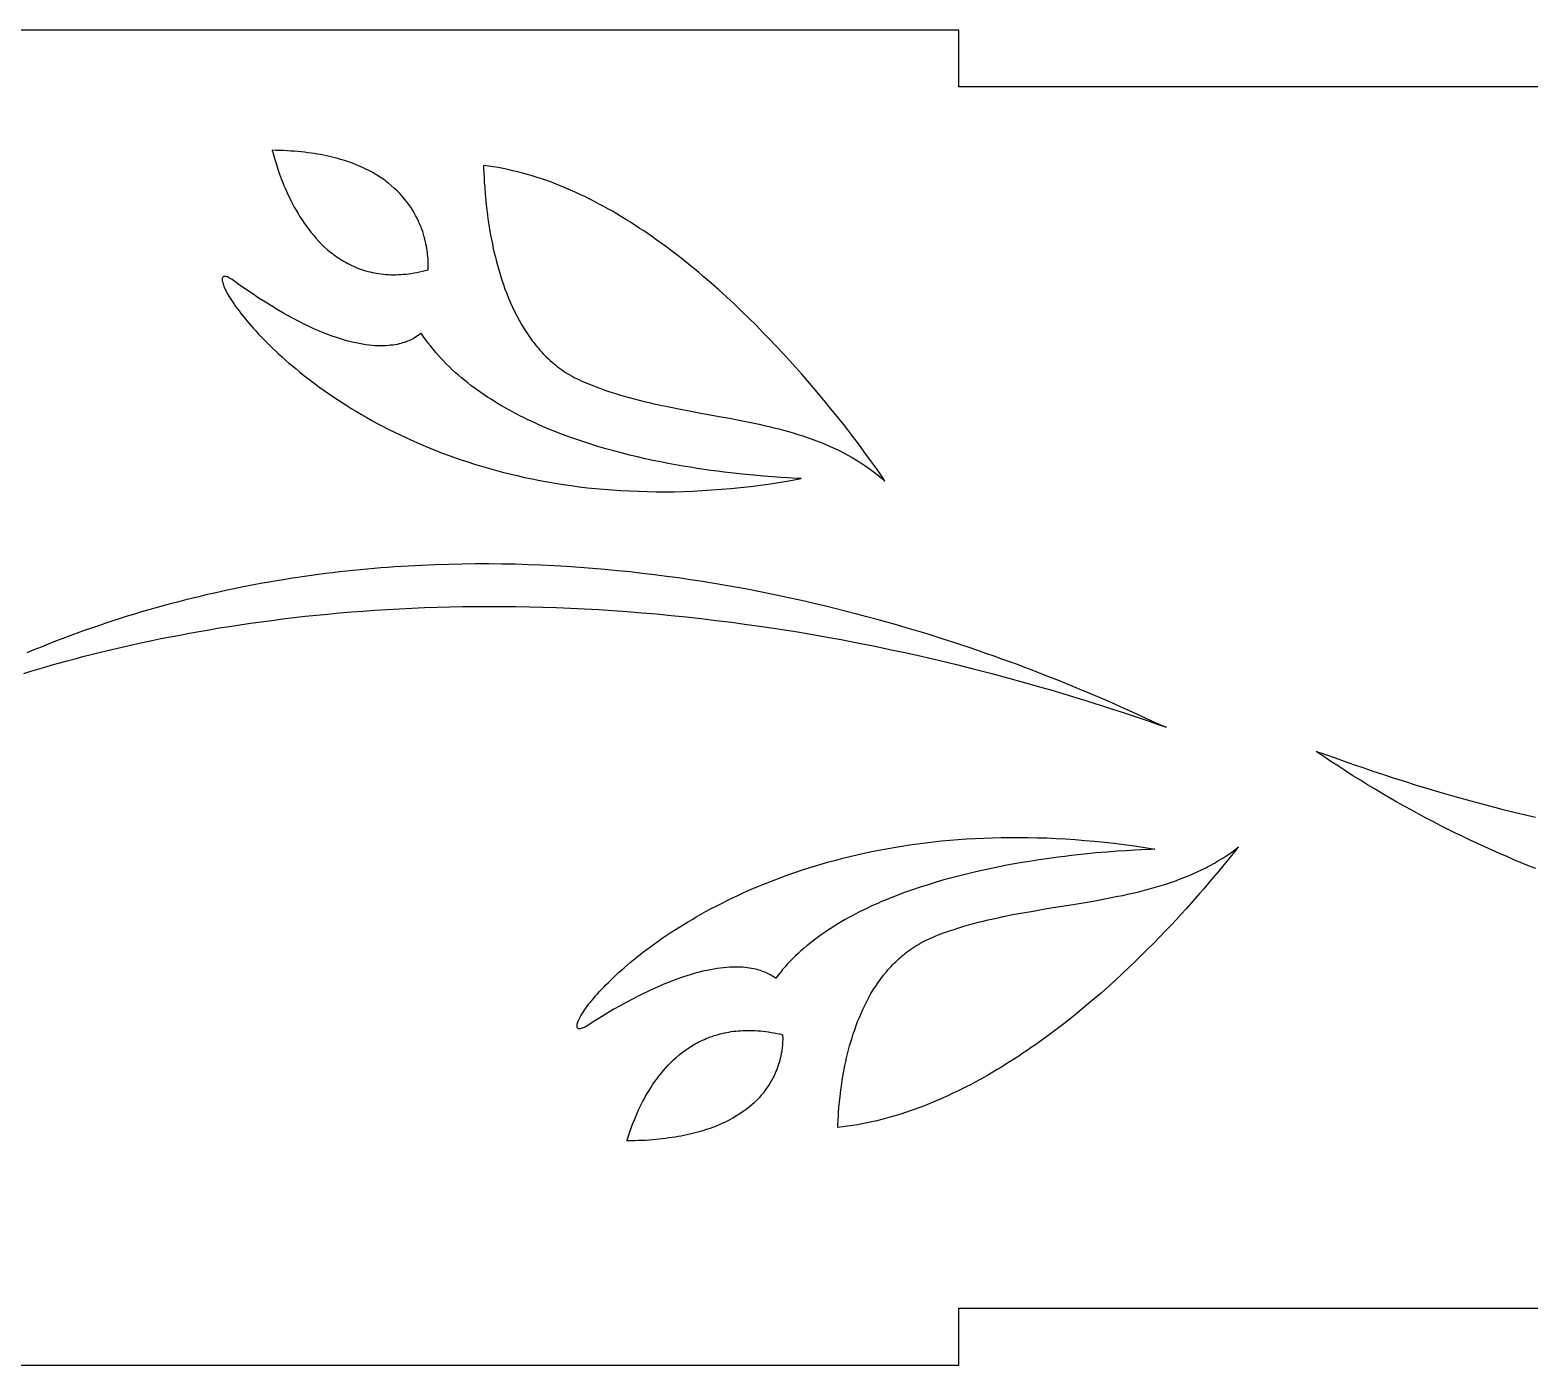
# Model space of a CAD drawing. Extents: x 2.6 to 83.9, y 63.6 to 86.7.
# Drawn here: x 15.52 to 27.87, y 63.63 to 74.63 of the extents above; entities that cross this region are included whole.
import ezdxf

# ---------------------------------------------------------------- set-up
doc = ezdxf.new("R2010")
doc.units = 0
doc.layers.add('IMPORT_-_LAMP', color=18, linetype='CONTINUOUS')

msp = doc.modelspace()

# ---------------------------------------------------------------- linework, layer by layer
at = {"layer": 'IMPORT_-_LAMP'}
for points in [[(2.924, 63.634), (23.174, 63.634), (23.174, 64.102), (43.424, 64.102), (43.424, 63.634), (63.674, 63.634), (63.674, 64.102), (83.924, 64.066), (83.924, 74.202), (63.674, 74.166), (63.674, 74.634), (43.424, 74.634), (43.424, 74.166), (23.174, 74.166), (23.174, 74.634), (2.924, 74.634), (2.924, 71.334), (2.924, 66.934)], [(17.514, 73.643), (17.515, 73.642), (17.516, 73.638), (17.519, 73.627), (17.531, 73.586), (17.539, 73.558), (17.55, 73.525), (17.562, 73.487), (17.576, 73.446), (17.593, 73.402), (17.602, 73.378), (17.612, 73.354), (17.622, 73.33), (17.633, 73.305), (17.645, 73.28), (17.657, 73.254), (17.67, 73.228), (17.683, 73.202), (17.697, 73.175), (17.712, 73.149), (17.728, 73.122), (17.744, 73.096), (17.761, 73.069), (17.778, 73.043), (17.797, 73.017), (17.816, 72.991), (17.836, 72.966), (17.857, 72.941), (17.878, 72.916), (17.9, 72.892), (17.923, 72.868), (17.947, 72.846), (17.972, 72.823), (17.998, 72.802), (18.011, 72.792), (18.024, 72.782), (18.038, 72.772), (18.051, 72.762), (18.065, 72.753), (18.08, 72.743), (18.094, 72.734), (18.109, 72.726), (18.124, 72.717), (18.139, 72.709), (18.154, 72.701), (18.17, 72.694), (18.186, 72.687), (18.202, 72.68), (18.218, 72.673), (18.234, 72.667), (18.251, 72.661), (18.268, 72.655), (18.285, 72.65), (18.303, 72.645), (18.321, 72.641), (18.339, 72.637), (18.357, 72.633), (18.375, 72.63), (18.394, 72.627), (18.413, 72.624), (18.432, 72.622), (18.452, 72.62), (18.472, 72.619), (18.492, 72.618), (18.512, 72.618), (18.533, 72.618), (18.553, 72.619), (18.574, 72.62), (18.596, 72.621), (18.617, 72.623), (18.639, 72.626), (18.661, 72.629), (18.684, 72.632), (18.707, 72.636), (18.73, 72.641), (18.753, 72.646), (18.776, 72.652), (18.8, 72.658), (18.801, 72.671), (18.801, 72.685), (18.801, 72.704), (18.801, 72.727), (18.799, 72.753), (18.796, 72.783), (18.795, 72.799), (18.792, 72.816), (18.789, 72.834), (18.786, 72.852), (18.782, 72.871), (18.778, 72.89), (18.773, 72.91), (18.768, 72.931), (18.762, 72.951), (18.755, 72.973), (18.747, 72.994), (18.739, 73.016), (18.73, 73.038), (18.72, 73.06), (18.709, 73.083), (18.697, 73.105), (18.685, 73.128), (18.671, 73.151), (18.657, 73.174), (18.641, 73.196), (18.624, 73.219), (18.606, 73.241), (18.587, 73.264), (18.567, 73.286), (18.546, 73.308), (18.523, 73.329), (18.499, 73.35), (18.474, 73.371), (18.461, 73.381), (18.448, 73.391), (18.434, 73.401), (18.42, 73.411), (18.405, 73.421), (18.39, 73.431), (18.375, 73.44), (18.359, 73.449), (18.343, 73.459), (18.327, 73.468), (18.31, 73.476), (18.293, 73.485), (18.276, 73.494), (18.258, 73.502), (18.239, 73.51), (18.221, 73.518), (18.201, 73.526), (18.182, 73.533), (18.162, 73.541), (18.142, 73.548), (18.121, 73.555), (18.099, 73.562), (18.078, 73.568), (18.056, 73.574), (18.033, 73.58), (18.01, 73.586), (17.987, 73.592), (17.963, 73.597), (17.938, 73.602), (17.913, 73.607), (17.888, 73.611), (17.862, 73.616), (17.836, 73.62), (17.809, 73.623), (17.782, 73.627), (17.754, 73.63), (17.726, 73.632), (17.697, 73.635), (17.668, 73.637), (17.638, 73.639), (17.608, 73.64), (17.577, 73.642), (17.546, 73.642)], [(19.256, 73.518), (19.257, 73.512), (19.257, 73.499), (19.259, 73.451), (19.261, 73.418), (19.263, 73.379), (19.266, 73.334), (19.27, 73.285), (19.275, 73.23), (19.281, 73.172), (19.289, 73.11), (19.293, 73.078), (19.298, 73.045), (19.303, 73.012), (19.309, 72.977), (19.315, 72.943), (19.322, 72.907), (19.329, 72.871), (19.336, 72.835), (19.345, 72.798), (19.354, 72.762), (19.363, 72.724), (19.373, 72.687), (19.384, 72.649), (19.395, 72.612), (19.407, 72.574), (19.42, 72.537), (19.433, 72.499), (19.448, 72.462), (19.463, 72.424), (19.478, 72.387), (19.495, 72.351), (19.512, 72.314), (19.53, 72.278), (19.549, 72.243), (19.569, 72.208), (19.59, 72.173), (19.612, 72.139), (19.634, 72.106), (19.646, 72.09), (19.658, 72.074), (19.67, 72.058), (19.682, 72.042), (19.695, 72.027), (19.708, 72.012), (19.721, 71.997), (19.735, 71.982), (19.748, 71.967), (19.762, 71.953), (19.776, 71.939), (19.791, 71.925), (19.806, 71.911), (19.821, 71.898), (19.836, 71.885), (19.851, 71.872), (19.867, 71.86), (19.883, 71.848), (19.9, 71.836), (19.916, 71.824), (19.933, 71.813), (19.951, 71.802), (19.968, 71.792), (19.986, 71.782), (20.004, 71.772), (20.023, 71.762), (20.041, 71.753), (20.061, 71.744), (20.099, 71.728), (20.138, 71.712), (20.177, 71.696), (20.216, 71.682), (20.256, 71.667), (20.296, 71.654), (20.336, 71.641), (20.376, 71.629), (20.416, 71.617), (20.456, 71.605), (20.497, 71.594), (20.538, 71.584), (20.579, 71.574), (20.62, 71.564), (20.661, 71.555), (20.702, 71.545), (20.785, 71.528), (20.867, 71.512), (20.95, 71.496), (21.034, 71.48), (21.199, 71.45), (21.282, 71.435), (21.364, 71.419), (21.446, 71.403), (21.528, 71.385), (21.568, 71.376), (21.609, 71.367), (21.649, 71.357), (21.689, 71.347), (21.729, 71.336), (21.768, 71.325), (21.808, 71.314), (21.847, 71.302), (21.886, 71.289), (21.924, 71.276), (21.963, 71.263), (22.001, 71.249), (22.039, 71.234), (22.076, 71.219), (22.113, 71.202), (22.15, 71.186), (22.187, 71.168), (22.223, 71.15), (22.259, 71.131), (22.295, 71.111), (22.33, 71.09), (22.364, 71.068), (22.399, 71.046), (22.433, 71.022), (22.466, 70.997), (22.499, 70.972), (22.532, 70.945), (22.564, 70.918), (22.546, 70.945), (22.524, 70.977), (22.493, 71.021), (22.454, 71.076), (22.407, 71.14), (22.353, 71.214), (22.291, 71.296), (22.257, 71.339), (22.222, 71.385), (22.184, 71.432), (22.146, 71.48), (22.105, 71.53), (22.063, 71.581), (22.019, 71.634), (21.974, 71.687), (21.927, 71.742), (21.879, 71.797), (21.829, 71.853), (21.778, 71.91), (21.725, 71.968), (21.671, 72.025), (21.616, 72.084), (21.559, 72.142), (21.502, 72.201), (21.442, 72.259), (21.382, 72.318), (21.321, 72.377), (21.258, 72.435), (21.194, 72.492), (21.13, 72.55), (21.064, 72.606), (21.03, 72.635), (20.997, 72.663), (20.963, 72.69), (20.929, 72.718), (20.895, 72.745), (20.86, 72.772), (20.826, 72.799), (20.791, 72.825), (20.755, 72.852), (20.72, 72.878), (20.685, 72.903), (20.649, 72.929), (20.613, 72.954), (20.576, 72.978), (20.54, 73.002), (20.503, 73.026), (20.467, 73.05), (20.43, 73.073), (20.393, 73.096), (20.355, 73.118), (20.318, 73.14), (20.28, 73.161), (20.242, 73.182), (20.204, 73.203), (20.166, 73.223), (20.128, 73.242), (20.09, 73.261), (20.051, 73.28), (20.012, 73.298), (19.973, 73.315), (19.934, 73.332), (19.895, 73.348), (19.856, 73.364), (19.817, 73.379), (19.777, 73.393), (19.738, 73.407), (19.698, 73.42), (19.658, 73.432), (19.618, 73.444), (19.578, 73.455), (19.538, 73.466), (19.498, 73.475), (19.458, 73.484), (19.418, 73.492), (19.377, 73.5), (19.337, 73.507), (19.296, 73.513)], [(19.256, 73.518), (19.257, 73.512), (19.257, 73.499), (19.259, 73.451), (19.261, 73.418), (19.263, 73.379), (19.266, 73.334), (19.27, 73.285), (19.275, 73.23), (19.281, 73.172), (19.289, 73.11), (19.293, 73.078), (19.298, 73.045), (19.303, 73.012), (19.309, 72.977), (19.315, 72.943), (19.322, 72.907), (19.329, 72.871), (19.336, 72.835), (19.345, 72.798), (19.354, 72.762), (19.363, 72.724), (19.373, 72.687), (19.384, 72.649), (19.395, 72.612), (19.407, 72.574), (19.42, 72.537), (19.433, 72.499), (19.448, 72.462), (19.463, 72.424), (19.478, 72.387), (19.495, 72.351), (19.512, 72.314), (19.53, 72.278), (19.549, 72.243), (19.569, 72.208), (19.59, 72.173), (19.612, 72.139), (19.634, 72.106), (19.646, 72.09), (19.658, 72.074), (19.67, 72.058), (19.682, 72.042), (19.695, 72.027), (19.708, 72.012), (19.721, 71.997), (19.735, 71.982), (19.748, 71.967), (19.762, 71.953), (19.776, 71.939), (19.791, 71.925), (19.806, 71.911), (19.821, 71.898), (19.836, 71.885), (19.851, 71.872), (19.867, 71.86), (19.883, 71.848), (19.9, 71.836), (19.916, 71.824), (19.933, 71.813), (19.951, 71.802), (19.968, 71.792), (19.986, 71.782), (20.004, 71.772), (20.023, 71.762), (20.041, 71.753), (20.061, 71.744), (20.099, 71.728), (20.138, 71.712), (20.177, 71.696), (20.216, 71.682), (20.256, 71.667), (20.296, 71.654), (20.336, 71.641), (20.376, 71.629), (20.416, 71.617), (20.456, 71.605), (20.497, 71.594), (20.538, 71.584), (20.579, 71.574), (20.62, 71.564), (20.661, 71.555), (20.702, 71.545), (20.785, 71.528), (20.867, 71.512), (20.95, 71.496), (21.034, 71.48), (21.199, 71.45), (21.282, 71.435), (21.364, 71.419), (21.446, 71.403), (21.528, 71.385), (21.568, 71.376), (21.609, 71.367), (21.649, 71.357), (21.689, 71.347), (21.729, 71.336), (21.768, 71.325), (21.808, 71.314), (21.847, 71.302), (21.886, 71.289), (21.924, 71.276), (21.963, 71.263), (22.001, 71.249), (22.039, 71.234), (22.076, 71.219), (22.113, 71.202), (22.15, 71.186), (22.187, 71.168), (22.223, 71.15), (22.259, 71.131), (22.295, 71.111), (22.33, 71.09), (22.364, 71.068), (22.399, 71.046), (22.433, 71.022), (22.466, 70.997), (22.499, 70.972), (22.532, 70.945), (22.564, 70.918), (22.546, 70.945), (22.524, 70.977), (22.493, 71.021), (22.454, 71.076), (22.407, 71.14), (22.353, 71.214), (22.291, 71.296), (22.257, 71.339), (22.222, 71.385), (22.184, 71.432), (22.146, 71.48), (22.105, 71.53), (22.063, 71.581), (22.019, 71.634), (21.974, 71.687), (21.927, 71.742), (21.879, 71.797), (21.829, 71.853), (21.778, 71.91), (21.725, 71.968), (21.671, 72.025), (21.616, 72.084), (21.559, 72.142), (21.502, 72.201), (21.442, 72.259), (21.382, 72.318), (21.321, 72.377), (21.258, 72.435), (21.194, 72.492), (21.13, 72.55), (21.064, 72.606), (21.03, 72.635), (20.997, 72.663), (20.963, 72.69), (20.929, 72.718), (20.895, 72.745), (20.86, 72.772), (20.826, 72.799), (20.791, 72.825), (20.755, 72.852), (20.72, 72.878), (20.685, 72.903), (20.649, 72.929), (20.613, 72.954), (20.576, 72.978), (20.54, 73.002), (20.503, 73.026), (20.467, 73.05), (20.43, 73.073), (20.393, 73.096), (20.355, 73.118), (20.318, 73.14), (20.28, 73.161), (20.242, 73.182), (20.204, 73.203), (20.166, 73.223), (20.128, 73.242), (20.09, 73.261), (20.051, 73.28), (20.012, 73.298), (19.973, 73.315), (19.934, 73.332), (19.895, 73.348), (19.856, 73.364), (19.817, 73.379), (19.777, 73.393), (19.738, 73.407), (19.698, 73.42), (19.658, 73.432), (19.618, 73.444), (19.578, 73.455), (19.538, 73.466), (19.498, 73.475), (19.458, 73.484), (19.418, 73.492), (19.377, 73.5), (19.337, 73.507), (19.296, 73.513)], [(18.744, 72.134), (18.743, 72.134), (18.741, 72.134), (18.737, 72.131), (18.721, 72.119), (18.71, 72.111), (18.697, 72.103), (18.681, 72.093), (18.662, 72.084), (18.652, 72.079), (18.641, 72.074), (18.629, 72.069), (18.617, 72.064), (18.604, 72.06), (18.59, 72.056), (18.575, 72.051), (18.56, 72.048), (18.544, 72.044), (18.527, 72.041), (18.509, 72.038), (18.491, 72.036), (18.472, 72.034), (18.452, 72.033), (18.431, 72.032), (18.409, 72.032), (18.386, 72.032), (18.363, 72.033), (18.338, 72.035), (18.313, 72.037), (18.287, 72.041), (18.26, 72.045), (18.232, 72.05), (18.203, 72.056), (18.173, 72.062), (18.142, 72.07), (18.11, 72.079), (18.078, 72.089), (18.044, 72.1), (18.009, 72.112), (17.973, 72.125), (17.936, 72.14), (17.898, 72.156), (17.859, 72.173), (17.819, 72.191), (17.778, 72.211), (17.736, 72.232), (17.692, 72.255), (17.648, 72.279), (17.602, 72.304), (17.556, 72.332), (17.508, 72.361), (17.459, 72.391), (17.408, 72.423), (17.357, 72.457), (17.304, 72.493), (17.251, 72.53), (17.196, 72.57), (17.184, 72.577), (17.173, 72.584), (17.164, 72.59), (17.154, 72.595), (17.146, 72.599), (17.138, 72.601), (17.131, 72.603), (17.125, 72.604), (17.12, 72.603), (17.115, 72.602), (17.111, 72.6), (17.108, 72.597), (17.106, 72.593), (17.104, 72.588), (17.103, 72.583), (17.103, 72.576), (17.103, 72.569), (17.105, 72.561), (17.107, 72.552), (17.11, 72.542), (17.113, 72.532), (17.117, 72.521), (17.123, 72.509), (17.128, 72.497), (17.135, 72.483), (17.142, 72.469), (17.15, 72.455), (17.159, 72.44), (17.169, 72.424), (17.179, 72.408), (17.19, 72.391), (17.202, 72.374), (17.214, 72.356), (17.228, 72.337), (17.242, 72.319), (17.257, 72.299), (17.272, 72.279), (17.289, 72.259), (17.306, 72.238), (17.324, 72.217), (17.342, 72.196), (17.362, 72.174), (17.382, 72.152), (17.402, 72.129), (17.424, 72.107), (17.446, 72.083), (17.47, 72.06), (17.494, 72.036), (17.518, 72.013), (17.544, 71.989), (17.57, 71.964), (17.597, 71.94), (17.624, 71.915), (17.653, 71.89), (17.682, 71.866), (17.712, 71.841), (17.743, 71.816), (17.774, 71.79), (17.806, 71.765), (17.839, 71.74), (17.873, 71.715), (17.907, 71.689), (17.943, 71.664), (17.979, 71.639), (18.016, 71.614), (18.053, 71.589), (18.091, 71.564), (18.13, 71.539), (18.17, 71.514), (18.211, 71.49), (18.252, 71.465), (18.294, 71.441), (18.337, 71.417), (18.381, 71.393), (18.425, 71.37), (18.47, 71.346), (18.516, 71.323), (18.563, 71.3), (18.61, 71.278), (18.658, 71.256), (18.707, 71.234), (18.757, 71.213), (18.808, 71.192), (18.859, 71.171), (18.911, 71.151), (18.964, 71.131), (19.017, 71.112), (19.072, 71.093), (19.127, 71.075), (19.182, 71.057), (19.239, 71.04), (19.296, 71.023), (19.355, 71.007), (19.413, 70.991), (19.473, 70.976), (19.534, 70.962), (19.595, 70.948), (19.657, 70.935), (19.72, 70.922), (19.783, 70.911), (19.847, 70.9), (19.912, 70.889), (19.978, 70.88), (20.045, 70.871), (20.112, 70.863), (20.18, 70.856), (20.249, 70.85), (20.319, 70.844), (20.389, 70.839), (20.46, 70.836), (20.532, 70.833), (20.605, 70.831), (20.679, 70.83), (20.753, 70.829), (20.828, 70.83), (20.904, 70.832), (20.98, 70.835), (21.058, 70.839), (21.136, 70.844), (21.215, 70.85), (21.294, 70.857), (21.375, 70.865), (21.456, 70.874), (21.538, 70.885), (21.621, 70.896), (21.704, 70.909), (21.789, 70.923), (21.874, 70.938), (21.871, 70.938), (21.864, 70.939), (21.842, 70.94), (21.762, 70.945), (21.706, 70.948), (21.64, 70.952), (21.564, 70.958), (21.481, 70.965), (21.389, 70.974), (21.34, 70.979), (21.29, 70.985), (21.238, 70.991), (21.185, 70.998), (21.13, 71.005), (21.074, 71.013), (21.017, 71.022), (20.958, 71.031), (20.899, 71.041), (20.838, 71.052), (20.777, 71.063), (20.715, 71.075), (20.652, 71.088), (20.588, 71.102), (20.524, 71.117), (20.459, 71.132), (20.394, 71.149), (20.329, 71.166), (20.263, 71.184), (20.198, 71.203), (20.132, 71.224), (20.067, 71.245), (20.001, 71.267), (19.936, 71.291), (19.871, 71.315), (19.839, 71.328), (19.807, 71.341), (19.775, 71.354), (19.743, 71.368), (19.712, 71.382), (19.68, 71.396), (19.649, 71.411), (19.617, 71.425), (19.586, 71.44), (19.556, 71.456), (19.525, 71.472), (19.495, 71.488), (19.465, 71.504), (19.435, 71.521), (19.405, 71.538), (19.376, 71.555), (19.347, 71.573), (19.318, 71.591), (19.289, 71.609), (19.261, 71.628), (19.233, 71.647), (19.206, 71.666), (19.179, 71.686), (19.152, 71.706), (19.126, 71.727), (19.1, 71.748), (19.074, 71.769), (19.049, 71.791), (19.024, 71.813), (18.999, 71.835), (18.976, 71.858), (18.952, 71.881), (18.929, 71.905), (18.906, 71.928), (18.884, 71.953), (18.863, 71.978), (18.841, 72.003), (18.821, 72.028), (18.801, 72.054), (18.781, 72.08), (18.762, 72.107)], [(18.744, 72.134), (18.743, 72.134), (18.741, 72.134), (18.737, 72.131), (18.721, 72.119), (18.71, 72.111), (18.697, 72.103), (18.681, 72.093), (18.662, 72.084), (18.652, 72.079), (18.641, 72.074), (18.629, 72.069), (18.617, 72.064), (18.604, 72.06), (18.59, 72.056), (18.575, 72.051), (18.56, 72.048), (18.544, 72.044), (18.527, 72.041), (18.509, 72.038), (18.491, 72.036), (18.472, 72.034), (18.452, 72.033), (18.431, 72.032), (18.409, 72.032), (18.386, 72.032), (18.363, 72.033), (18.338, 72.035), (18.313, 72.037), (18.287, 72.041), (18.26, 72.045), (18.232, 72.05), (18.203, 72.056), (18.173, 72.062), (18.142, 72.07), (18.11, 72.079), (18.078, 72.089), (18.044, 72.1), (18.009, 72.112), (17.973, 72.125), (17.936, 72.14), (17.898, 72.156), (17.859, 72.173), (17.819, 72.191), (17.778, 72.211), (17.736, 72.232), (17.692, 72.255), (17.648, 72.279), (17.602, 72.304), (17.556, 72.332), (17.508, 72.361), (17.459, 72.391), (17.408, 72.423), (17.357, 72.457), (17.304, 72.493), (17.251, 72.53), (17.196, 72.57), (17.184, 72.577), (17.173, 72.584), (17.164, 72.59), (17.154, 72.595), (17.146, 72.599), (17.138, 72.601), (17.131, 72.603), (17.125, 72.604), (17.12, 72.603), (17.115, 72.602), (17.111, 72.6), (17.108, 72.597), (17.106, 72.593), (17.104, 72.588), (17.103, 72.583), (17.103, 72.576), (17.103, 72.569), (17.105, 72.561), (17.107, 72.552), (17.11, 72.542), (17.113, 72.532), (17.117, 72.521), (17.123, 72.509), (17.128, 72.497), (17.135, 72.483), (17.142, 72.469), (17.15, 72.455), (17.159, 72.44), (17.169, 72.424), (17.179, 72.408), (17.19, 72.391), (17.202, 72.374), (17.214, 72.356), (17.228, 72.337), (17.242, 72.319), (17.257, 72.299), (17.272, 72.279), (17.289, 72.259), (17.306, 72.238), (17.324, 72.217), (17.342, 72.196), (17.362, 72.174), (17.382, 72.152), (17.402, 72.129), (17.424, 72.107), (17.446, 72.083), (17.47, 72.06), (17.494, 72.036), (17.518, 72.013), (17.544, 71.989), (17.57, 71.964), (17.597, 71.94), (17.624, 71.915), (17.653, 71.89), (17.682, 71.866), (17.712, 71.841), (17.743, 71.816), (17.774, 71.79), (17.806, 71.765), (17.839, 71.74), (17.873, 71.715), (17.907, 71.689), (17.943, 71.664), (17.979, 71.639), (18.016, 71.614), (18.053, 71.589), (18.091, 71.564), (18.13, 71.539), (18.17, 71.514), (18.211, 71.49), (18.252, 71.465), (18.294, 71.441), (18.337, 71.417), (18.381, 71.393), (18.425, 71.37), (18.47, 71.346), (18.516, 71.323), (18.563, 71.3), (18.61, 71.278), (18.658, 71.256), (18.707, 71.234), (18.757, 71.213), (18.808, 71.192), (18.859, 71.171), (18.911, 71.151), (18.964, 71.131), (19.017, 71.112), (19.072, 71.093), (19.127, 71.075), (19.182, 71.057), (19.239, 71.04), (19.296, 71.023), (19.355, 71.007), (19.413, 70.991), (19.473, 70.976), (19.534, 70.962), (19.595, 70.948), (19.657, 70.935), (19.72, 70.922), (19.783, 70.911), (19.847, 70.9), (19.912, 70.889), (19.978, 70.88), (20.045, 70.871), (20.112, 70.863), (20.18, 70.856), (20.249, 70.85), (20.319, 70.844), (20.389, 70.839), (20.46, 70.836), (20.532, 70.833), (20.605, 70.831), (20.679, 70.83), (20.753, 70.829), (20.828, 70.83), (20.904, 70.832), (20.98, 70.835), (21.058, 70.839), (21.136, 70.844), (21.215, 70.85), (21.294, 70.857), (21.375, 70.865), (21.456, 70.874), (21.538, 70.885), (21.621, 70.896), (21.704, 70.909), (21.789, 70.923), (21.874, 70.938), (21.871, 70.938), (21.864, 70.939), (21.842, 70.94), (21.762, 70.945), (21.706, 70.948), (21.64, 70.952), (21.564, 70.958), (21.481, 70.965), (21.389, 70.974), (21.34, 70.979), (21.29, 70.985), (21.238, 70.991), (21.185, 70.998), (21.13, 71.005), (21.074, 71.013), (21.017, 71.022), (20.958, 71.031), (20.899, 71.041), (20.838, 71.052), (20.777, 71.063), (20.715, 71.075), (20.652, 71.088), (20.588, 71.102), (20.524, 71.117), (20.459, 71.132), (20.394, 71.149), (20.329, 71.166), (20.263, 71.184), (20.198, 71.203), (20.132, 71.224), (20.067, 71.245), (20.001, 71.267), (19.936, 71.291), (19.871, 71.315), (19.839, 71.328), (19.807, 71.341), (19.775, 71.354), (19.743, 71.368), (19.712, 71.382), (19.68, 71.396), (19.649, 71.411), (19.617, 71.425), (19.586, 71.44), (19.556, 71.456), (19.525, 71.472), (19.495, 71.488), (19.465, 71.504), (19.435, 71.521), (19.405, 71.538), (19.376, 71.555), (19.347, 71.573), (19.318, 71.591), (19.289, 71.609), (19.261, 71.628), (19.233, 71.647), (19.206, 71.666), (19.179, 71.686), (19.152, 71.706), (19.126, 71.727), (19.1, 71.748), (19.074, 71.769), (19.049, 71.791), (19.024, 71.813), (18.999, 71.835), (18.976, 71.858), (18.952, 71.881), (18.929, 71.905), (18.906, 71.928), (18.884, 71.953), (18.863, 71.978), (18.841, 72.003), (18.821, 72.028), (18.801, 72.054), (18.781, 72.08), (18.762, 72.107)], [(21.664, 66.821), (21.663, 66.821), (21.662, 66.822), (21.657, 66.825), (21.642, 66.835), (21.631, 66.842), (21.617, 66.85), (21.602, 66.858), (21.583, 66.867), (21.562, 66.875), (21.55, 66.88), (21.538, 66.884), (21.525, 66.888), (21.511, 66.892), (21.496, 66.895), (21.481, 66.899), (21.465, 66.902), (21.448, 66.905), (21.43, 66.907), (21.412, 66.909), (21.393, 66.911), (21.373, 66.912), (21.352, 66.913), (21.33, 66.913), (21.308, 66.912), (21.284, 66.912), (21.26, 66.91), (21.235, 66.908), (21.208, 66.905), (21.181, 66.901), (21.153, 66.897), (21.125, 66.891), (21.095, 66.885), (21.064, 66.878), (21.032, 66.871), (20.999, 66.862), (20.966, 66.852), (20.931, 66.841), (20.895, 66.829), (20.858, 66.817), (20.82, 66.803), (20.781, 66.787), (20.741, 66.771), (20.7, 66.753), (20.658, 66.735), (20.615, 66.714), (20.57, 66.693), (20.525, 66.67), (20.478, 66.646), (20.431, 66.62), (20.382, 66.593), (20.331, 66.565), (20.28, 66.535), (20.228, 66.503), (20.174, 66.47), (20.119, 66.435), (20.108, 66.427), (20.097, 66.421), (20.087, 66.416), (20.078, 66.412), (20.07, 66.409), (20.062, 66.406), (20.055, 66.405), (20.049, 66.404), (20.043, 66.404), (20.039, 66.405), (20.035, 66.407), (20.032, 66.41), (20.029, 66.414), (20.028, 66.418), (20.027, 66.423), (20.026, 66.429), (20.027, 66.435), (20.028, 66.442), (20.03, 66.45), (20.033, 66.459), (20.037, 66.468), (20.041, 66.478), (20.046, 66.488), (20.052, 66.499), (20.058, 66.511), (20.066, 66.524), (20.074, 66.536), (20.083, 66.55), (20.092, 66.564), (20.102, 66.578), (20.113, 66.593), (20.125, 66.609), (20.138, 66.625), (20.151, 66.641), (20.165, 66.658), (20.18, 66.675), (20.196, 66.693), (20.212, 66.711), (20.229, 66.729), (20.247, 66.748), (20.265, 66.767), (20.285, 66.786), (20.305, 66.806), (20.326, 66.826), (20.347, 66.846), (20.369, 66.867), (20.393, 66.887), (20.416, 66.908), (20.441, 66.93), (20.466, 66.951), (20.492, 66.973), (20.519, 66.994), (20.547, 67.016), (20.575, 67.038), (20.604, 67.06), (20.634, 67.083), (20.665, 67.105), (20.696, 67.127), (20.729, 67.15), (20.761, 67.172), (20.795, 67.195), (20.83, 67.217), (20.865, 67.239), (20.901, 67.262), (20.937, 67.284), (20.975, 67.306), (21.013, 67.329), (21.052, 67.351), (21.092, 67.373), (21.132, 67.395), (21.174, 67.416), (21.216, 67.438), (21.258, 67.459), (21.302, 67.48), (21.346, 67.501), (21.391, 67.522), (21.437, 67.543), (21.484, 67.563), (21.531, 67.583), (21.579, 67.602), (21.628, 67.622), (21.678, 67.641), (21.728, 67.66), (21.779, 67.678), (21.831, 67.696), (21.884, 67.713), (21.937, 67.731), (21.992, 67.747), (22.047, 67.764), (22.102, 67.779), (22.159, 67.795), (22.216, 67.81), (22.274, 67.824), (22.333, 67.838), (22.392, 67.851), (22.453, 67.864), (22.514, 67.876), (22.576, 67.888), (22.638, 67.899), (22.702, 67.909), (22.766, 67.919), (22.831, 67.928), (22.897, 67.937), (22.963, 67.945), (23.03, 67.952), (23.098, 67.958), (23.167, 67.964), (23.236, 67.969), (23.307, 67.973), (23.378, 67.976), (23.45, 67.979), (23.522, 67.981), (23.596, 67.981), (23.67, 67.982), (23.745, 67.981), (23.82, 67.979), (23.897, 67.977), (23.974, 67.973), (24.052, 67.969), (24.131, 67.964), (24.21, 67.957), (24.291, 67.95), (24.372, 67.942), (24.454, 67.933), (24.536, 67.922), (24.62, 67.911), (24.704, 67.899), (24.789, 67.885), (24.786, 67.885), (24.779, 67.884), (24.757, 67.883), (24.677, 67.879), (24.621, 67.876), (24.555, 67.872), (24.48, 67.867), (24.396, 67.861), (24.305, 67.853), (24.206, 67.843), (24.154, 67.838), (24.101, 67.832), (24.047, 67.825), (23.991, 67.818), (23.933, 67.811), (23.875, 67.802), (23.815, 67.793), (23.755, 67.784), (23.694, 67.774), (23.632, 67.763), (23.569, 67.752), (23.505, 67.739), (23.441, 67.726), (23.377, 67.712), (23.312, 67.698), (23.247, 67.682), (23.181, 67.666), (23.116, 67.649), (23.05, 67.631), (22.985, 67.612), (22.92, 67.592), (22.855, 67.571), (22.79, 67.55), (22.726, 67.527), (22.662, 67.503), (22.63, 67.49), (22.599, 67.478), (22.568, 67.465), (22.536, 67.452), (22.505, 67.438), (22.475, 67.425), (22.444, 67.411), (22.414, 67.396), (22.384, 67.382), (22.354, 67.367), (22.324, 67.352), (22.295, 67.336), (22.266, 67.321), (22.237, 67.305), (22.209, 67.288), (22.181, 67.272), (22.153, 67.255), (22.126, 67.237), (22.099, 67.22), (22.072, 67.202), (22.046, 67.184), (22.02, 67.165), (21.994, 67.146), (21.969, 67.127), (21.944, 67.107), (21.92, 67.088), (21.896, 67.067), (21.872, 67.047), (21.849, 67.026), (21.827, 67.005), (21.805, 66.983), (21.783, 66.961), (21.762, 66.939), (21.741, 66.916), (21.721, 66.893), (21.702, 66.869), (21.683, 66.846)], [(21.664, 66.821), (21.663, 66.821), (21.662, 66.822), (21.657, 66.825), (21.642, 66.835), (21.631, 66.842), (21.617, 66.85), (21.602, 66.858), (21.583, 66.867), (21.562, 66.875), (21.55, 66.88), (21.538, 66.884), (21.525, 66.888), (21.511, 66.892), (21.496, 66.895), (21.481, 66.899), (21.465, 66.902), (21.448, 66.905), (21.43, 66.907), (21.412, 66.909), (21.393, 66.911), (21.373, 66.912), (21.352, 66.913), (21.33, 66.913), (21.308, 66.912), (21.284, 66.912), (21.26, 66.91), (21.235, 66.908), (21.208, 66.905), (21.181, 66.901), (21.153, 66.897), (21.125, 66.891), (21.095, 66.885), (21.064, 66.878), (21.032, 66.871), (20.999, 66.862), (20.966, 66.852), (20.931, 66.841), (20.895, 66.829), (20.858, 66.817), (20.82, 66.803), (20.781, 66.787), (20.741, 66.771), (20.7, 66.753), (20.658, 66.735), (20.615, 66.714), (20.57, 66.693), (20.525, 66.67), (20.478, 66.646), (20.431, 66.62), (20.382, 66.593), (20.331, 66.565), (20.28, 66.535), (20.228, 66.503), (20.174, 66.47), (20.119, 66.435), (20.108, 66.427), (20.097, 66.421), (20.087, 66.416), (20.078, 66.412), (20.07, 66.409), (20.062, 66.406), (20.055, 66.405), (20.049, 66.404), (20.043, 66.404), (20.039, 66.405), (20.035, 66.407), (20.032, 66.41), (20.029, 66.414), (20.028, 66.418), (20.027, 66.423), (20.026, 66.429), (20.027, 66.435), (20.028, 66.442), (20.03, 66.45), (20.033, 66.459), (20.037, 66.468), (20.041, 66.478), (20.046, 66.488), (20.052, 66.499), (20.058, 66.511), (20.066, 66.524), (20.074, 66.536), (20.083, 66.55), (20.092, 66.564), (20.102, 66.578), (20.113, 66.593), (20.125, 66.609), (20.138, 66.625), (20.151, 66.641), (20.165, 66.658), (20.18, 66.675), (20.196, 66.693), (20.212, 66.711), (20.229, 66.729), (20.247, 66.748), (20.265, 66.767), (20.285, 66.786), (20.305, 66.806), (20.326, 66.826), (20.347, 66.846), (20.369, 66.867), (20.393, 66.887), (20.416, 66.908), (20.441, 66.93), (20.466, 66.951), (20.492, 66.973), (20.519, 66.994), (20.547, 67.016), (20.575, 67.038), (20.604, 67.06), (20.634, 67.083), (20.665, 67.105), (20.696, 67.127), (20.729, 67.15), (20.761, 67.172), (20.795, 67.195), (20.83, 67.217), (20.865, 67.239), (20.901, 67.262), (20.937, 67.284), (20.975, 67.306), (21.013, 67.329), (21.052, 67.351), (21.092, 67.373), (21.132, 67.395), (21.174, 67.416), (21.216, 67.438), (21.258, 67.459), (21.302, 67.48), (21.346, 67.501), (21.391, 67.522), (21.437, 67.543), (21.484, 67.563), (21.531, 67.583), (21.579, 67.602), (21.628, 67.622), (21.678, 67.641), (21.728, 67.66), (21.779, 67.678), (21.831, 67.696), (21.884, 67.713), (21.937, 67.731), (21.992, 67.747), (22.047, 67.764), (22.102, 67.779), (22.159, 67.795), (22.216, 67.81), (22.274, 67.824), (22.333, 67.838), (22.392, 67.851), (22.453, 67.864), (22.514, 67.876), (22.576, 67.888), (22.638, 67.899), (22.702, 67.909), (22.766, 67.919), (22.831, 67.928), (22.897, 67.937), (22.963, 67.945), (23.03, 67.952), (23.098, 67.958), (23.167, 67.964), (23.236, 67.969), (23.307, 67.973), (23.378, 67.976), (23.45, 67.979), (23.522, 67.981), (23.596, 67.981), (23.67, 67.982), (23.745, 67.981), (23.82, 67.979), (23.897, 67.977), (23.974, 67.973), (24.052, 67.969), (24.131, 67.964), (24.21, 67.957), (24.291, 67.95), (24.372, 67.942), (24.454, 67.933), (24.536, 67.922), (24.62, 67.911), (24.704, 67.899), (24.789, 67.885), (24.786, 67.885), (24.779, 67.884), (24.757, 67.883), (24.677, 67.879), (24.621, 67.876), (24.555, 67.872), (24.48, 67.867), (24.396, 67.861), (24.305, 67.853), (24.206, 67.843), (24.154, 67.838), (24.101, 67.832), (24.047, 67.825), (23.991, 67.818), (23.933, 67.811), (23.875, 67.802), (23.815, 67.793), (23.755, 67.784), (23.694, 67.774), (23.632, 67.763), (23.569, 67.752), (23.505, 67.739), (23.441, 67.726), (23.377, 67.712), (23.312, 67.698), (23.247, 67.682), (23.181, 67.666), (23.116, 67.649), (23.05, 67.631), (22.985, 67.612), (22.92, 67.592), (22.855, 67.571), (22.79, 67.55), (22.726, 67.527), (22.662, 67.503), (22.63, 67.49), (22.599, 67.478), (22.568, 67.465), (22.536, 67.452), (22.505, 67.438), (22.475, 67.425), (22.444, 67.411), (22.414, 67.396), (22.384, 67.382), (22.354, 67.367), (22.324, 67.352), (22.295, 67.336), (22.266, 67.321), (22.237, 67.305), (22.209, 67.288), (22.181, 67.272), (22.153, 67.255), (22.126, 67.237), (22.099, 67.22), (22.072, 67.202), (22.046, 67.184), (22.02, 67.165), (21.994, 67.146), (21.969, 67.127), (21.944, 67.107), (21.92, 67.088), (21.896, 67.067), (21.872, 67.047), (21.849, 67.026), (21.827, 67.005), (21.805, 66.983), (21.783, 66.961), (21.762, 66.939), (21.741, 66.916), (21.721, 66.893), (21.702, 66.869), (21.683, 66.846)], [(22.176, 65.592), (22.176, 65.597), (22.177, 65.608), (22.179, 65.651), (22.18, 65.68), (22.182, 65.715), (22.185, 65.755), (22.189, 65.799), (22.194, 65.847), (22.2, 65.899), (22.208, 65.954), (22.212, 65.982), (22.217, 66.012), (22.223, 66.042), (22.228, 66.072), (22.234, 66.103), (22.241, 66.134), (22.248, 66.166), (22.256, 66.199), (22.264, 66.231), (22.273, 66.264), (22.283, 66.297), (22.293, 66.33), (22.303, 66.364), (22.315, 66.397), (22.327, 66.431), (22.339, 66.464), (22.353, 66.497), (22.367, 66.531), (22.382, 66.564), (22.397, 66.597), (22.414, 66.629), (22.431, 66.662), (22.449, 66.694), (22.468, 66.725), (22.488, 66.756), (22.509, 66.787), (22.531, 66.817), (22.553, 66.846), (22.577, 66.875), (22.589, 66.889), (22.601, 66.903), (22.614, 66.917), (22.627, 66.931), (22.64, 66.944), (22.653, 66.957), (22.667, 66.97), (22.681, 66.983), (22.695, 66.995), (22.709, 67.008), (22.724, 67.02), (22.739, 67.032), (22.754, 67.043), (22.77, 67.055), (22.786, 67.066), (22.802, 67.076), (22.818, 67.087), (22.835, 67.097), (22.852, 67.107), (22.869, 67.117), (22.887, 67.126), (22.904, 67.135), (22.923, 67.144), (22.941, 67.152), (22.96, 67.16), (22.979, 67.168), (23.017, 67.183), (23.056, 67.197), (23.095, 67.211), (23.134, 67.224), (23.174, 67.237), (23.213, 67.249), (23.253, 67.26), (23.293, 67.271), (23.334, 67.282), (23.374, 67.292), (23.414, 67.302), (23.455, 67.311), (23.496, 67.32), (23.537, 67.329), (23.619, 67.345), (23.701, 67.361), (23.784, 67.375), (23.867, 67.389), (23.95, 67.403), (24.116, 67.43), (24.198, 67.443), (24.28, 67.457), (24.362, 67.472), (24.443, 67.488), (24.484, 67.496), (24.524, 67.504), (24.564, 67.513), (24.604, 67.522), (24.644, 67.531), (24.683, 67.541), (24.723, 67.551), (24.762, 67.562), (24.801, 67.573), (24.839, 67.584), (24.878, 67.596), (24.916, 67.609), (24.953, 67.622), (24.991, 67.636), (25.028, 67.65), (25.065, 67.665), (25.101, 67.681), (25.137, 67.697), (25.173, 67.714), (25.209, 67.732), (25.244, 67.75), (25.278, 67.769), (25.313, 67.79), (25.347, 67.811), (25.38, 67.832), (25.413, 67.855), (25.446, 67.879), (25.478, 67.903), (25.475, 67.901), (25.47, 67.895), (25.454, 67.875), (25.397, 67.805), (25.357, 67.755), (25.309, 67.697), (25.253, 67.631), (25.191, 67.557), (25.157, 67.518), (25.121, 67.478), (25.084, 67.436), (25.045, 67.393), (25.005, 67.348), (24.963, 67.303), (24.919, 67.256), (24.874, 67.209), (24.828, 67.161), (24.78, 67.111), (24.73, 67.062), (24.679, 67.011), (24.627, 66.96), (24.573, 66.909), (24.519, 66.858), (24.463, 66.806), (24.405, 66.754), (24.347, 66.702), (24.287, 66.65), (24.226, 66.599), (24.164, 66.547), (24.101, 66.496), (24.037, 66.446), (23.971, 66.396), (23.905, 66.346), (23.838, 66.298), (23.804, 66.273), (23.77, 66.25), (23.735, 66.226), (23.701, 66.203), (23.666, 66.179), (23.631, 66.157), (23.596, 66.134), (23.56, 66.112), (23.524, 66.089), (23.489, 66.068), (23.452, 66.046), (23.416, 66.025), (23.38, 66.004), (23.343, 65.984), (23.306, 65.964), (23.269, 65.944), (23.232, 65.925), (23.195, 65.906), (23.157, 65.888), (23.119, 65.87), (23.082, 65.852), (23.044, 65.835), (23.005, 65.818), (22.967, 65.802), (22.929, 65.786), (22.89, 65.771), (22.851, 65.756), (22.812, 65.742), (22.773, 65.728), (22.734, 65.715), (22.695, 65.702), (22.656, 65.69), (22.616, 65.678), (22.577, 65.667), (22.537, 65.657), (22.497, 65.647), (22.457, 65.638), (22.417, 65.629), (22.377, 65.621), (22.337, 65.614), (22.297, 65.607), (22.256, 65.602), (22.216, 65.596)], [(22.176, 65.592), (22.176, 65.597), (22.177, 65.608), (22.179, 65.651), (22.18, 65.68), (22.182, 65.715), (22.185, 65.755), (22.189, 65.799), (22.194, 65.847), (22.2, 65.899), (22.208, 65.954), (22.212, 65.982), (22.217, 66.012), (22.223, 66.042), (22.228, 66.072), (22.234, 66.103), (22.241, 66.134), (22.248, 66.166), (22.256, 66.199), (22.264, 66.231), (22.273, 66.264), (22.283, 66.297), (22.293, 66.33), (22.303, 66.364), (22.315, 66.397), (22.327, 66.431), (22.339, 66.464), (22.353, 66.497), (22.367, 66.531), (22.382, 66.564), (22.397, 66.597), (22.414, 66.629), (22.431, 66.662), (22.449, 66.694), (22.468, 66.725), (22.488, 66.756), (22.509, 66.787), (22.531, 66.817), (22.553, 66.846), (22.577, 66.875), (22.589, 66.889), (22.601, 66.903), (22.614, 66.917), (22.627, 66.931), (22.64, 66.944), (22.653, 66.957), (22.667, 66.97), (22.681, 66.983), (22.695, 66.995), (22.709, 67.008), (22.724, 67.02), (22.739, 67.032), (22.754, 67.043), (22.77, 67.055), (22.786, 67.066), (22.802, 67.076), (22.818, 67.087), (22.835, 67.097), (22.852, 67.107), (22.869, 67.117), (22.887, 67.126), (22.904, 67.135), (22.923, 67.144), (22.941, 67.152), (22.96, 67.16), (22.979, 67.168), (23.017, 67.183), (23.056, 67.197), (23.095, 67.211), (23.134, 67.224), (23.174, 67.237), (23.213, 67.249), (23.253, 67.26), (23.293, 67.271), (23.334, 67.282), (23.374, 67.292), (23.414, 67.302), (23.455, 67.311), (23.496, 67.32), (23.537, 67.329), (23.619, 67.345), (23.701, 67.361), (23.784, 67.375), (23.867, 67.389), (23.95, 67.403), (24.116, 67.43), (24.198, 67.443), (24.28, 67.457), (24.362, 67.472), (24.443, 67.488), (24.484, 67.496), (24.524, 67.504), (24.564, 67.513), (24.604, 67.522), (24.644, 67.531), (24.683, 67.541), (24.723, 67.551), (24.762, 67.562), (24.801, 67.573), (24.839, 67.584), (24.878, 67.596), (24.916, 67.609), (24.953, 67.622), (24.991, 67.636), (25.028, 67.65), (25.065, 67.665), (25.101, 67.681), (25.137, 67.697), (25.173, 67.714), (25.209, 67.732), (25.244, 67.75), (25.278, 67.769), (25.313, 67.79), (25.347, 67.811), (25.38, 67.832), (25.413, 67.855), (25.446, 67.879), (25.478, 67.903), (25.475, 67.901), (25.47, 67.895), (25.454, 67.875), (25.397, 67.805), (25.357, 67.755), (25.309, 67.697), (25.253, 67.631), (25.191, 67.557), (25.157, 67.518), (25.121, 67.478), (25.084, 67.436), (25.045, 67.393), (25.005, 67.348), (24.963, 67.303), (24.919, 67.256), (24.874, 67.209), (24.828, 67.161), (24.78, 67.111), (24.73, 67.062), (24.679, 67.011), (24.627, 66.96), (24.573, 66.909), (24.519, 66.858), (24.463, 66.806), (24.405, 66.754), (24.347, 66.702), (24.287, 66.65), (24.226, 66.599), (24.164, 66.547), (24.101, 66.496), (24.037, 66.446), (23.971, 66.396), (23.905, 66.346), (23.838, 66.298), (23.804, 66.273), (23.77, 66.25), (23.735, 66.226), (23.701, 66.203), (23.666, 66.179), (23.631, 66.157), (23.596, 66.134), (23.56, 66.112), (23.524, 66.089), (23.489, 66.068), (23.452, 66.046), (23.416, 66.025), (23.38, 66.004), (23.343, 65.984), (23.306, 65.964), (23.269, 65.944), (23.232, 65.925), (23.195, 65.906), (23.157, 65.888), (23.119, 65.87), (23.082, 65.852), (23.044, 65.835), (23.005, 65.818), (22.967, 65.802), (22.929, 65.786), (22.89, 65.771), (22.851, 65.756), (22.812, 65.742), (22.773, 65.728), (22.734, 65.715), (22.695, 65.702), (22.656, 65.69), (22.616, 65.678), (22.577, 65.667), (22.537, 65.657), (22.497, 65.647), (22.457, 65.638), (22.417, 65.629), (22.377, 65.621), (22.337, 65.614), (22.297, 65.607), (22.256, 65.602), (22.216, 65.596)], [(20.437, 65.48), (20.437, 65.481), (20.438, 65.484), (20.442, 65.494), (20.454, 65.53), (20.462, 65.556), (20.472, 65.585), (20.485, 65.619), (20.499, 65.655), (20.516, 65.695), (20.525, 65.715), (20.534, 65.737), (20.545, 65.758), (20.556, 65.781), (20.567, 65.803), (20.579, 65.826), (20.592, 65.849), (20.606, 65.872), (20.62, 65.896), (20.635, 65.919), (20.65, 65.943), (20.666, 65.967), (20.683, 65.99), (20.701, 66.014), (20.719, 66.037), (20.738, 66.06), (20.758, 66.082), (20.779, 66.105), (20.8, 66.127), (20.822, 66.148), (20.845, 66.169), (20.869, 66.189), (20.894, 66.209), (20.92, 66.228), (20.946, 66.246), (20.973, 66.263), (20.987, 66.272), (21.001, 66.28), (21.016, 66.288), (21.03, 66.296), (21.045, 66.303), (21.06, 66.31), (21.076, 66.317), (21.091, 66.324), (21.107, 66.33), (21.123, 66.337), (21.139, 66.342), (21.156, 66.348), (21.173, 66.353), (21.19, 66.358), (21.207, 66.363), (21.224, 66.367), (21.242, 66.371), (21.26, 66.375), (21.278, 66.378), (21.297, 66.381), (21.315, 66.384), (21.334, 66.386), (21.354, 66.388), (21.373, 66.389), (21.393, 66.39), (21.413, 66.391), (21.433, 66.391), (21.453, 66.391), (21.474, 66.391), (21.495, 66.39), (21.517, 66.389), (21.538, 66.387), (21.56, 66.385), (21.582, 66.382), (21.605, 66.379), (21.627, 66.375), (21.65, 66.371), (21.673, 66.367), (21.697, 66.362), (21.721, 66.356), (21.721, 66.344), (21.722, 66.331), (21.722, 66.315), (21.721, 66.295), (21.72, 66.271), (21.717, 66.245), (21.715, 66.23), (21.713, 66.215), (21.71, 66.2), (21.707, 66.183), (21.703, 66.167), (21.699, 66.149), (21.694, 66.132), (21.688, 66.114), (21.682, 66.095), (21.675, 66.076), (21.668, 66.057), (21.66, 66.038), (21.65, 66.018), (21.641, 65.998), (21.63, 65.978), (21.618, 65.958), (21.605, 65.938), (21.592, 65.918), (21.577, 65.898), (21.562, 65.877), (21.545, 65.857), (21.527, 65.837), (21.508, 65.817), (21.488, 65.798), (21.467, 65.778), (21.444, 65.759), (21.42, 65.74), (21.395, 65.722), (21.369, 65.704), (21.341, 65.686), (21.311, 65.669), (21.281, 65.652), (21.248, 65.636), (21.214, 65.621), (21.197, 65.613), (21.179, 65.606), (21.161, 65.598), (21.142, 65.591), (21.123, 65.584), (21.103, 65.578), (21.084, 65.571), (21.063, 65.565), (21.042, 65.558), (21.021, 65.552), (21, 65.547), (20.977, 65.541), (20.955, 65.536), (20.932, 65.531), (20.908, 65.526), (20.885, 65.521), (20.86, 65.517), (20.835, 65.512), (20.81, 65.508), (20.784, 65.505), (20.758, 65.501), (20.731, 65.498), (20.704, 65.495), (20.676, 65.492), (20.648, 65.49), (20.62, 65.487), (20.59, 65.485), (20.561, 65.484), (20.53, 65.483), (20.5, 65.481), (20.468, 65.481)]]:
    msp.add_lwpolyline(points, close=True, dxfattribs=at)
for points in [[(15.469, 69.333), (15.526, 69.35), (15.584, 69.367), (15.643, 69.384), (15.703, 69.402), (15.764, 69.419), (15.827, 69.436), (15.891, 69.453), (15.956, 69.471), (16.023, 69.488), (16.09, 69.505), (16.159, 69.521), (16.229, 69.538), (16.301, 69.555), (16.373, 69.571), (16.447, 69.587), (16.522, 69.603), (16.598, 69.619), (16.675, 69.634), (16.754, 69.649), (16.833, 69.664), (16.914, 69.679), (16.996, 69.693), (17.079, 69.707), (17.164, 69.72), (17.249, 69.733), (17.336, 69.746), (17.423, 69.758), (17.512, 69.77), (17.602, 69.781), (17.693, 69.792), (17.786, 69.803), (17.879, 69.813), (17.973, 69.822), (18.069, 69.831), (18.166, 69.839), (18.263, 69.846), (18.362, 69.853), (18.462, 69.86), (18.563, 69.865), (18.665, 69.87), (18.769, 69.875), (18.873, 69.878), (18.978, 69.881), (19.084, 69.883), (19.192, 69.884), (19.3, 69.885), (19.41, 69.885), (19.52, 69.883), (19.632, 69.881), (19.744, 69.879), (19.858, 69.875), (19.973, 69.87), (20.088, 69.865), (20.205, 69.858), (20.323, 69.851), (20.441, 69.842), (20.561, 69.833), (20.681, 69.823), (20.803, 69.811), (20.926, 69.799), (21.049, 69.785), (21.174, 69.77), (21.299, 69.754), (21.425, 69.737), (21.553, 69.719), (21.681, 69.7), (21.81, 69.68), (21.94, 69.658), (22.072, 69.635), (22.204, 69.611), (22.336, 69.585), (22.47, 69.559), (22.605, 69.531), (22.741, 69.501), (22.877, 69.471), (23.015, 69.439), (23.153, 69.405), (23.292, 69.37), (23.433, 69.334), (23.574, 69.297), (23.715, 69.257), (23.858, 69.217), (23.93, 69.196), (24.002, 69.175), (24.074, 69.153), (24.146, 69.131), (24.219, 69.109), (24.292, 69.086), (24.364, 69.063), (24.438, 69.039), (24.511, 69.015), (24.585, 68.991), (24.658, 68.966), (24.732, 68.941), (24.807, 68.915), (24.881, 68.89), (24.878, 68.89), (24.872, 68.892), (24.856, 68.898), (24.832, 68.909), (24.8, 68.923), (24.716, 68.962), (24.603, 69.013), (24.536, 69.043), (24.463, 69.076), (24.384, 69.111), (24.298, 69.148), (24.205, 69.187), (24.107, 69.228), (24.003, 69.271), (23.892, 69.314), (23.777, 69.359), (23.717, 69.382), (23.655, 69.405), (23.592, 69.428), (23.528, 69.451), (23.463, 69.474), (23.396, 69.498), (23.328, 69.521), (23.259, 69.545), (23.188, 69.569), (23.116, 69.592), (23.043, 69.616), (22.969, 69.639), (22.893, 69.663), (22.817, 69.686), (22.739, 69.709), (22.66, 69.732), (22.58, 69.755), (22.499, 69.778), (22.416, 69.8), (22.333, 69.822), (22.248, 69.844), (22.163, 69.865), (22.076, 69.887), (21.989, 69.907), (21.9, 69.928), (21.811, 69.948), (21.72, 69.967), (21.629, 69.986), (21.536, 70.005), (21.443, 70.023), (21.349, 70.04), (21.253, 70.057), (21.158, 70.074), (21.061, 70.089), (20.963, 70.104), (20.864, 70.119), (20.765, 70.132), (20.665, 70.145), (20.564, 70.157), (20.463, 70.169), (20.36, 70.179), (20.257, 70.189), (20.153, 70.198), (20.049, 70.206), (19.944, 70.213), (19.838, 70.219), (19.731, 70.224), (19.624, 70.228), (19.517, 70.232), (19.408, 70.234), (19.3, 70.235), (19.19, 70.235), (19.08, 70.234), (18.97, 70.231), (18.859, 70.228), (18.747, 70.223), (18.691, 70.22), (18.635, 70.217), (18.579, 70.214), (18.523, 70.21), (18.467, 70.206), (18.41, 70.202), (18.354, 70.197), (18.297, 70.192), (18.24, 70.187), (18.183, 70.181), (18.126, 70.175), (18.069, 70.169), (18.012, 70.162), (17.955, 70.155), (17.897, 70.147), (17.84, 70.14), (17.782, 70.132), (17.725, 70.123), (17.667, 70.114), (17.609, 70.105), (17.551, 70.095), (17.493, 70.085), (17.435, 70.075), (17.377, 70.064), (17.319, 70.053), (17.261, 70.042), (17.202, 70.03), (17.144, 70.018), (17.086, 70.005), (17.027, 69.992), (16.969, 69.979), (16.91, 69.965), (16.851, 69.95), (16.793, 69.936), (16.734, 69.921), (16.675, 69.905), (16.616, 69.889), (16.557, 69.873), (16.498, 69.856), (16.439, 69.839), (16.38, 69.821), (16.321, 69.803), (16.262, 69.784), (16.203, 69.765), (16.144, 69.746), (16.085, 69.726), (16.026, 69.706), (15.967, 69.685), (15.907, 69.664), (15.848, 69.642), (15.789, 69.62), (15.729, 69.597), (15.67, 69.574), (15.611, 69.55), (15.552, 69.526), (15.492, 69.502)], [(27.927, 67.724), (27.867, 67.748), (27.807, 67.773), (27.747, 67.798), (27.687, 67.823), (27.627, 67.849), (27.567, 67.876), (27.507, 67.903), (27.447, 67.931), (27.386, 67.959), (27.326, 67.988), (27.266, 68.017), (27.205, 68.047), (27.145, 68.077), (27.085, 68.109), (27.024, 68.14), (26.964, 68.173), (26.904, 68.205), (26.843, 68.239), (26.783, 68.273), (26.722, 68.308), (26.662, 68.343), (26.602, 68.379), (26.541, 68.415), (26.481, 68.453), (26.42, 68.49), (26.36, 68.529), (26.3, 68.568), (26.239, 68.607), (26.179, 68.648), (26.118, 68.689), (26.122, 68.688), (26.127, 68.687), (26.142, 68.682), (26.165, 68.675), (26.194, 68.665), (26.274, 68.636), (26.379, 68.599), (26.441, 68.577), (26.51, 68.554), (26.584, 68.528), (26.665, 68.502), (26.752, 68.473), (26.844, 68.444), (26.942, 68.413), (27.046, 68.382), (27.156, 68.349), (27.271, 68.316), (27.391, 68.283), (27.516, 68.249), (27.647, 68.215), (27.714, 68.198), (27.783, 68.181), (27.852, 68.164), (27.923, 68.147)]]:
    msp.add_lwpolyline(points, dxfattribs=at)

doc.saveas('drawing.dxf')
